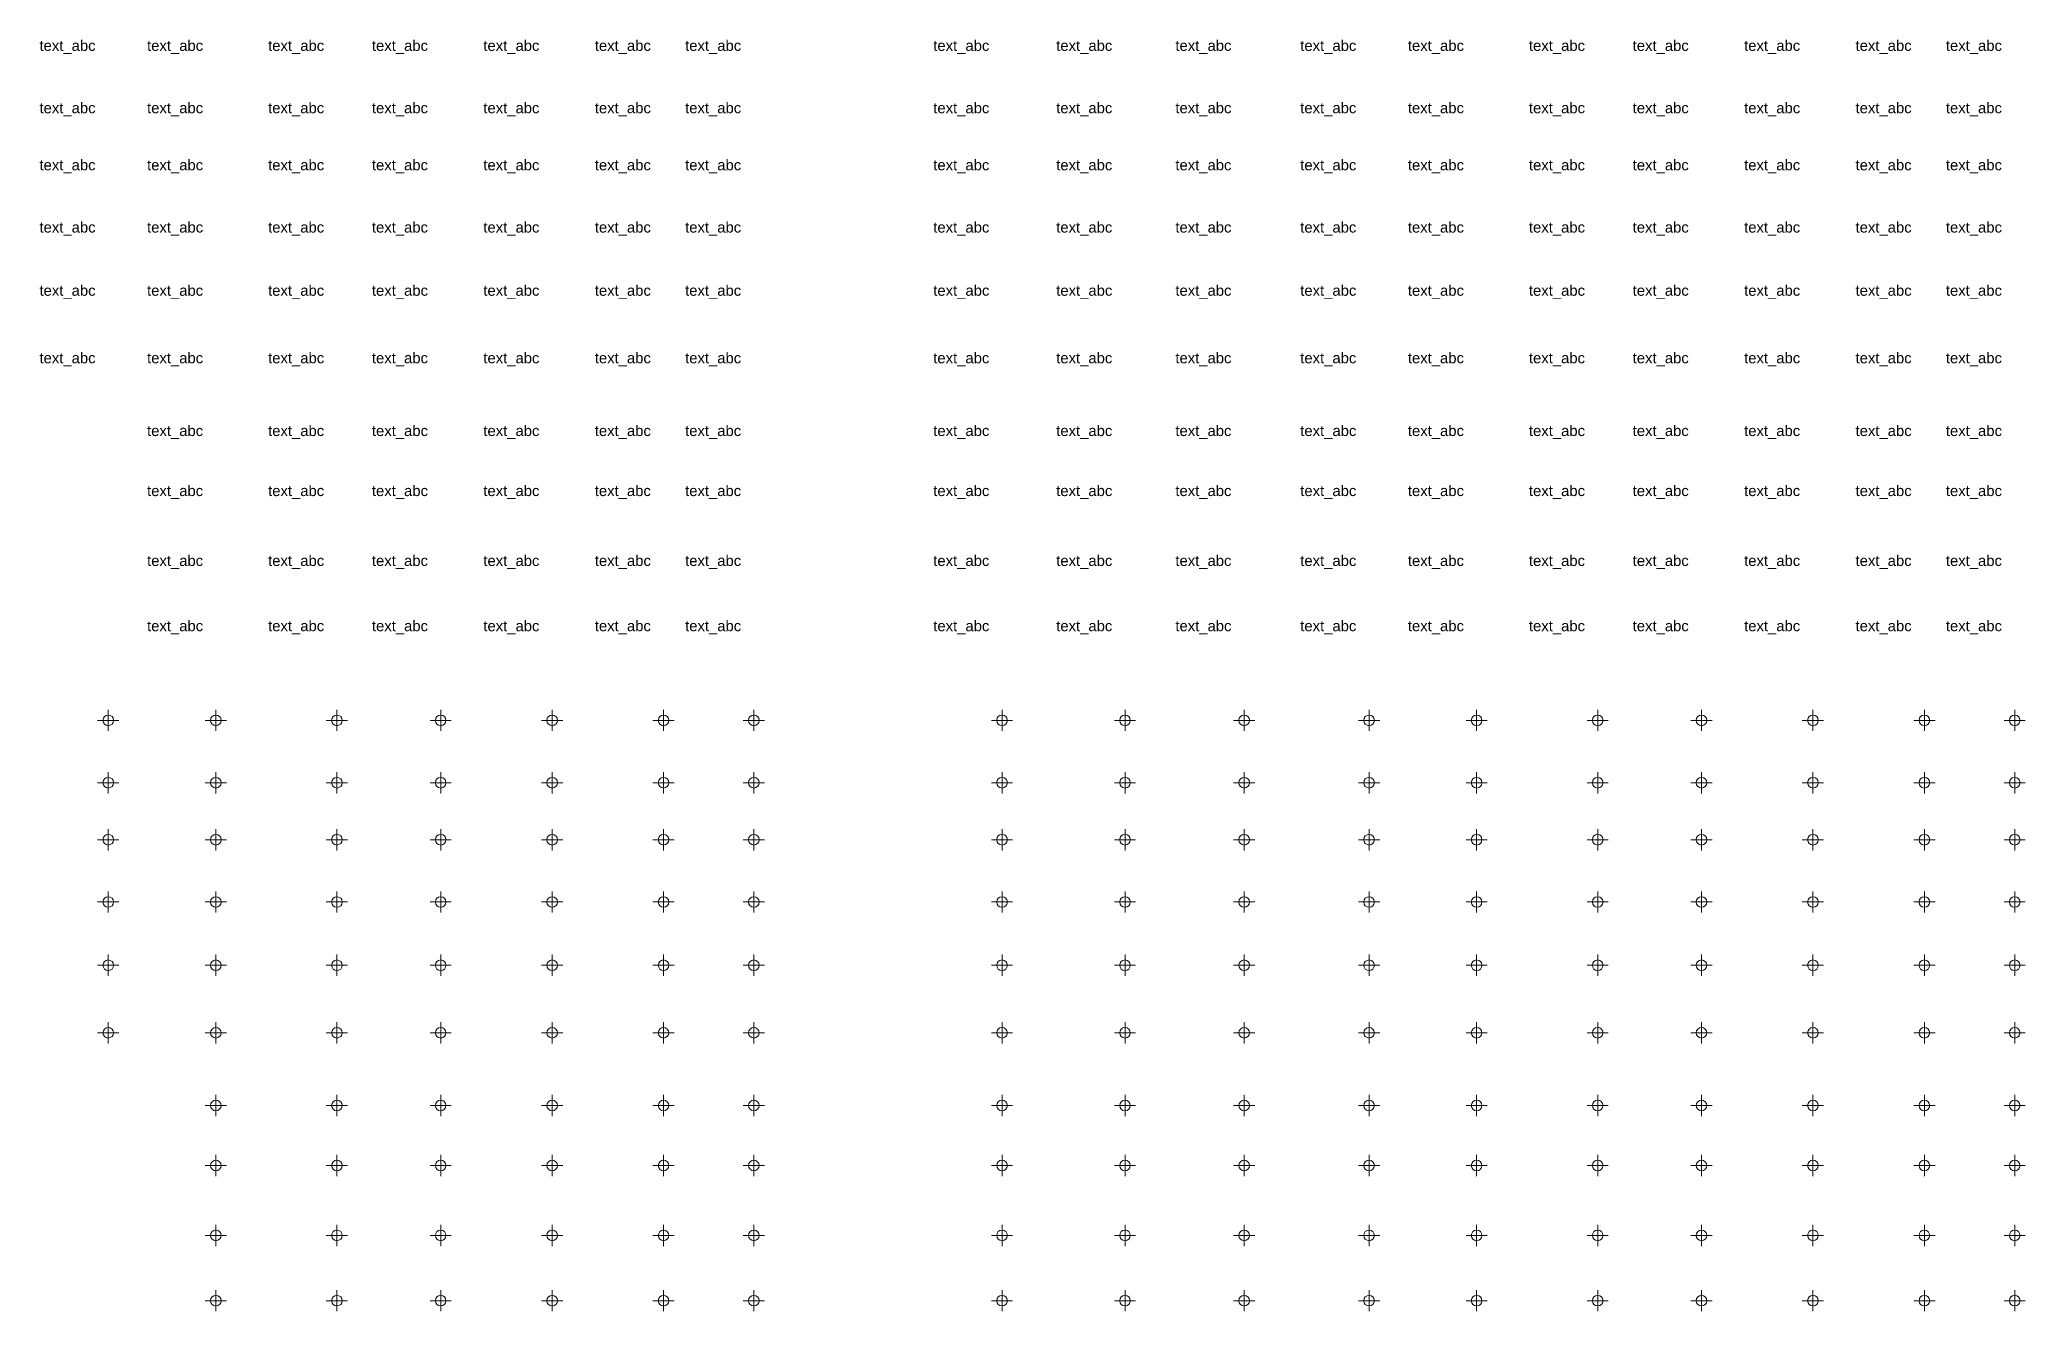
# Model space of a CAD drawing. Header units: inches. Extents: x -744190 to 70, y -1045779 to 27.
# Drawn here: x 32.11 to 69.51, y 3.1 to 27.05 of the extents above.
import ezdxf

# ---------------------------------------------------------------- set-up
doc = ezdxf.new("R2010")
doc.units = ezdxf.units.IN
doc.header["$MEASUREMENT"] = 0
doc.header["$PDMODE"] = 34
doc.header["$PDSIZE"] = 0.2
doc.layers.add('Bod-cislo', color=191, linetype='Continuous')
doc.layers.add('bod-oznac', color=6, linetype='Continuous')
doc.styles.get("Standard").update_dxf_attribs({"font": 'arial.ttf'})

msp = doc.modelspace()

# ---------------------------------------------------------------- linework, layer by layer
at = {"layer": 'bod-oznac', "linetype": 'Continuous', "lineweight": 0}
for p in [(33.404, 14.23, 170.631), (35.431, 14.23, 170.631), (37.711, 14.23, 170.631), (39.665, 14.23, 170.631), (41.764, 14.23, 170.631), (43.863, 14.23, 170.631), (45.564, 14.23, 170.631), (50.238, 14.23, 170.631), (52.554, 14.23, 170.631), (54.798, 14.23, 170.631), (57.151, 14.23, 170.631), (59.177, 14.23, 170.631), (61.457, 14.23, 170.631), (63.412, 14.23, 170.631), (65.511, 14.23, 170.631), (67.61, 14.23, 170.631), (69.311, 14.23, 170.631), (33.404, 13.055, 170.631), (35.431, 13.055, 170.631), (37.711, 13.055, 170.631), (39.665, 13.055, 170.631), (41.764, 13.055, 170.631), (43.863, 13.055, 170.631), (45.564, 13.055, 170.631), (50.238, 13.055, 170.631), (52.554, 13.055, 170.631), (54.798, 13.055, 170.631), (57.151, 13.055, 170.631), (59.177, 13.055, 170.631), (61.457, 13.055, 170.631), (63.412, 13.055, 170.631), (65.511, 13.055, 170.631), (67.61, 13.055, 170.631), (69.311, 13.055, 170.631), (33.404, 11.981, 170.631), (35.431, 11.981, 170.631), (37.711, 11.981, 170.631), (39.665, 11.981, 170.631), (41.764, 11.981, 170.631), (43.863, 11.981, 170.631), (45.564, 11.981, 170.631), (50.238, 11.981, 170.631), (52.554, 11.981, 170.631), (54.798, 11.981, 170.631), (57.151, 11.981, 170.631), (59.177, 11.981, 170.631), (61.457, 11.981, 170.631), (63.412, 11.981, 170.631), (65.511, 11.981, 170.631), (67.61, 11.981, 170.631), (69.311, 11.981, 170.631), (33.404, 10.808, 170.631), (35.431, 10.808, 170.631), (37.711, 10.808, 170.631), (39.665, 10.808, 170.631), (41.764, 10.808, 170.631), (43.863, 10.808, 170.631), (45.564, 10.808, 170.631), (50.238, 10.808, 170.631), (52.554, 10.808, 170.631), (54.798, 10.808, 170.631), (57.151, 10.808, 170.631), (59.177, 10.808, 170.631), (61.457, 10.808, 170.631), (63.412, 10.808, 170.631), (65.511, 10.808, 170.631), (67.61, 10.808, 170.631), (69.311, 10.808, 170.631), (33.404, 9.616, 170.631), (35.431, 9.616, 170.631), (37.711, 9.616, 170.631), (39.665, 9.616, 170.631), (41.764, 9.616, 170.631), (43.863, 9.616, 170.631), (45.564, 9.616, 170.631), (50.238, 9.616, 170.631), (52.554, 9.616, 170.631), (54.798, 9.616, 170.631), (57.151, 9.616, 170.631), (59.177, 9.616, 170.631), (61.457, 9.616, 170.631), (63.412, 9.616, 170.631), (65.511, 9.616, 170.631), (67.61, 9.616, 170.631), (69.311, 9.616, 170.631), (33.404, 8.344, 170.631), (35.431, 8.344, 170.631), (37.711, 8.344, 170.631), (39.665, 8.344, 170.631), (41.764, 8.344, 170.631), (43.863, 8.344, 170.631), (45.564, 8.344, 170.631), (50.238, 8.344, 170.631), (52.554, 8.344, 170.631), (54.798, 8.344, 170.631), (57.151, 8.344, 170.631), (59.177, 8.344, 170.631), (61.457, 8.344, 170.631), (63.412, 8.344, 170.631), (65.511, 8.344, 170.631), (67.61, 8.344, 170.631), (69.311, 8.344, 170.631), (35.431, 6.973, 170.631), (37.711, 6.973, 170.631), (39.665, 6.973, 170.631), (41.764, 6.973, 170.631), (43.863, 6.973, 170.631), (45.564, 6.973, 170.631), (50.238, 6.973, 170.631), (52.554, 6.973, 170.631), (54.798, 6.973, 170.631), (57.151, 6.973, 170.631), (59.177, 6.973, 170.631), (61.457, 6.973, 170.631), (63.412, 6.973, 170.631), (65.511, 6.973, 170.631), (67.61, 6.973, 170.631), (69.311, 6.973, 170.631), (35.431, 5.843, 170.631), (37.711, 5.843, 170.631), (39.665, 5.843, 170.631), (41.764, 5.843, 170.631), (43.863, 5.843, 170.631), (45.564, 5.843, 170.631), (50.238, 5.843, 170.631), (52.554, 5.843, 170.631), (54.798, 5.843, 170.631), (57.151, 5.843, 170.631), (59.177, 5.843, 170.631), (61.457, 5.843, 170.631), (63.412, 5.843, 170.631), (65.511, 5.843, 170.631), (67.61, 5.843, 170.631), (69.311, 5.843, 170.631), (35.431, 4.526, 170.631), (37.711, 4.526, 170.631), (39.665, 4.526, 170.631), (41.764, 4.526, 170.631), (43.863, 4.526, 170.631), (45.564, 4.526, 170.631), (50.238, 4.526, 170.631), (52.554, 4.526, 170.631), (54.798, 4.526, 170.631), (57.151, 4.526, 170.631), (59.177, 4.526, 170.631), (61.457, 4.526, 170.631), (63.412, 4.526, 170.631), (65.511, 4.526, 170.631), (67.61, 4.526, 170.631), (69.311, 4.526, 170.631), (35.431, 3.296, 170.631), (37.711, 3.296, 170.631), (39.665, 3.296, 170.631), (41.764, 3.296, 170.631), (43.863, 3.296, 170.631), (45.564, 3.296, 170.631), (50.238, 3.296, 170.631), (52.554, 3.296, 170.631), (54.798, 3.296, 170.631), (57.151, 3.296, 170.631), (59.177, 3.296, 170.631), (61.457, 3.296, 170.631), (63.412, 3.296, 170.631), (65.511, 3.296, 170.631), (67.61, 3.296, 170.631), (69.311, 3.296, 170.631)]:
    msp.add_point(p, dxfattribs=at)

# ---------------------------------------------------------------- texts
at = {"layer": 'Bod-cislo', "linetype": 'Continuous', "lineweight": 0}
for p in [(32.109, 26.844, 225.518), (34.135, 26.844, 225.518), (36.415, 26.844, 225.518), (38.37, 26.844, 225.518), (40.469, 26.844, 225.518), (42.568, 26.844, 225.518), (44.269, 26.844, 225.518), (48.943, 26.844, 225.518), (51.259, 26.844, 225.518), (53.503, 26.844, 225.518), (55.855, 26.844, 225.518), (57.882, 26.844, 225.518), (60.162, 26.844, 225.518), (62.116, 26.844, 225.518), (64.215, 26.844, 225.518), (66.314, 26.844, 225.518), (68.015, 26.844, 225.518), (32.109, 25.669, 225.518), (34.135, 25.669, 225.518), (36.415, 25.669, 225.518), (38.37, 25.669, 225.518), (40.469, 25.669, 225.518), (42.568, 25.669, 225.518), (44.269, 25.669, 225.518), (48.943, 25.669, 225.518), (51.259, 25.669, 225.518), (53.503, 25.669, 225.518), (55.855, 25.669, 225.518), (57.882, 25.669, 225.518), (60.162, 25.669, 225.518), (62.116, 25.669, 225.518), (64.215, 25.669, 225.518), (66.314, 25.669, 225.518), (68.015, 25.669, 225.518), (32.109, 24.594, 225.518), (34.135, 24.594, 225.518), (36.415, 24.594, 225.518), (38.37, 24.594, 225.518), (40.469, 24.594, 225.518), (42.568, 24.594, 225.518), (44.269, 24.594, 225.518), (48.943, 24.594, 225.518), (51.259, 24.594, 225.518), (53.503, 24.594, 225.518), (55.855, 24.594, 225.518), (57.882, 24.594, 225.518), (60.162, 24.594, 225.518), (62.116, 24.594, 225.518), (64.215, 24.594, 225.518), (66.314, 24.594, 225.518), (68.015, 24.594, 225.518), (32.109, 23.421, 225.518), (34.135, 23.421, 225.518), (36.415, 23.421, 225.518), (38.37, 23.421, 225.518), (40.469, 23.421, 225.518), (42.568, 23.421, 225.518), (44.269, 23.421, 225.518), (48.943, 23.421, 225.518), (51.259, 23.421, 225.518), (53.503, 23.421, 225.518), (55.855, 23.421, 225.518), (57.882, 23.421, 225.518), (60.162, 23.421, 225.518), (62.116, 23.421, 225.518), (64.215, 23.421, 225.518), (66.314, 23.421, 225.518), (68.015, 23.421, 225.518), (32.109, 22.23, 225.518), (34.135, 22.23, 225.518), (36.415, 22.23, 225.518), (38.37, 22.23, 225.518), (40.469, 22.23, 225.518), (42.568, 22.23, 225.518), (44.269, 22.23, 225.518), (48.943, 22.23, 225.518), (51.259, 22.23, 225.518), (53.503, 22.23, 225.518), (55.855, 22.23, 225.518), (57.882, 22.23, 225.518), (60.162, 22.23, 225.518), (62.116, 22.23, 225.518), (64.215, 22.23, 225.518), (66.314, 22.23, 225.518), (68.015, 22.23, 225.518), (32.109, 20.958, 225.518), (34.135, 20.958, 225.518), (36.415, 20.958, 225.518), (38.37, 20.958, 225.518), (40.469, 20.958, 225.518), (42.568, 20.958, 225.518), (44.269, 20.958, 225.518), (48.943, 20.958, 225.518), (51.259, 20.958, 225.518), (53.503, 20.958, 225.518), (55.855, 20.958, 225.518), (57.882, 20.958, 225.518), (60.162, 20.958, 225.518), (62.116, 20.958, 225.518), (64.215, 20.958, 225.518), (66.314, 20.958, 225.518), (68.015, 20.958, 225.518), (34.135, 19.587, 225.518), (36.415, 19.587, 225.518), (38.37, 19.587, 225.518), (40.469, 19.587, 225.518), (42.568, 19.587, 225.518), (44.269, 19.587, 225.518), (48.943, 19.587, 225.518), (51.259, 19.587, 225.518), (53.503, 19.587, 225.518), (55.855, 19.587, 225.518), (57.882, 19.587, 225.518), (60.162, 19.587, 225.518), (62.116, 19.587, 225.518), (64.215, 19.587, 225.518), (66.314, 19.587, 225.518), (68.015, 19.587, 225.518), (34.135, 18.456, 225.518), (36.415, 18.456, 225.518), (38.37, 18.456, 225.518), (40.469, 18.456, 225.518), (42.568, 18.456, 225.518), (44.269, 18.456, 225.518), (48.943, 18.456, 225.518), (51.259, 18.456, 225.518), (53.503, 18.456, 225.518), (55.855, 18.456, 225.518), (57.882, 18.456, 225.518), (60.162, 18.456, 225.518), (62.116, 18.456, 225.518), (64.215, 18.456, 225.518), (66.314, 18.456, 225.518), (68.015, 18.456, 225.518), (34.135, 17.139, 225.518), (36.415, 17.139, 225.518), (38.37, 17.139, 225.518), (40.469, 17.139, 225.518), (42.568, 17.139, 225.518), (44.269, 17.139, 225.518), (48.943, 17.139, 225.518), (51.259, 17.139, 225.518), (53.503, 17.139, 225.518), (55.855, 17.139, 225.518), (57.882, 17.139, 225.518), (60.162, 17.139, 225.518), (62.116, 17.139, 225.518), (64.215, 17.139, 225.518), (66.314, 17.139, 225.518), (68.015, 17.139, 225.518), (34.135, 15.91, 225.518), (36.415, 15.91, 225.518), (38.37, 15.91, 225.518), (40.469, 15.91, 225.518), (42.568, 15.91, 225.518), (44.269, 15.91, 225.518), (48.943, 15.91, 225.518), (51.259, 15.91, 225.518), (53.503, 15.91, 225.518), (55.855, 15.91, 225.518), (57.882, 15.91, 225.518), (60.162, 15.91, 225.518), (62.116, 15.91, 225.518), (64.215, 15.91, 225.518), (66.314, 15.91, 225.518), (68.015, 15.91, 225.518)]:
    msp.add_text('text_abc', height=0.2, dxfattribs=at).set_placement(p)

doc.saveas('drawing.dxf')
